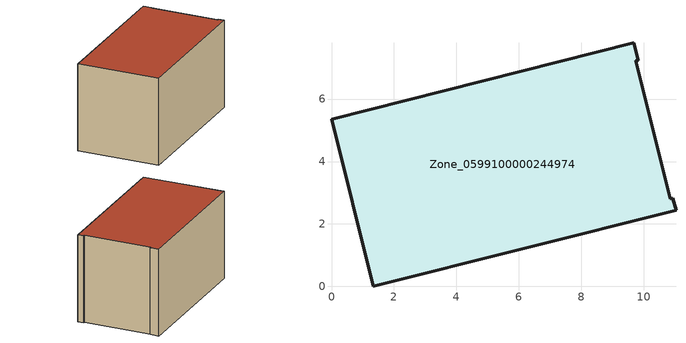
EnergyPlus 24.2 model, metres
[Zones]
Zone_0599100000244974
 floor ground (C_G): 9.82,7.24 9.75,7.22 10.85,2.8 10.93,2.82 11.03,2.44 1.34,0 0,5.36 9.68,7.81 z0
 wall outside (C_F): 1.34,0 11.03,2.44 10.93,2.82 10.85,2.8 9.75,7.22 9.82,7.24 9.68,7.81 0,5.36 1.34,0 z0:5.9
 roof outside (C_R): 9.75,7.22 9.82,7.24 9.68,7.81 0,5.36 1.34,0 11.03,2.44 10.93,2.82 10.85,2.8 z5.9
[BUILDING]
Pand.0599100000244974: North Axis=0; Terrain=City; Loads Convergence Tolerance Value=0.04; Temperature Convergence Tolerance Value=0.4; Solar Distribution=FullExterior; Maximum Number of Warmup Days=25; Minimum Number of Warmup Days=1
[Site:Location]
Rotterdam.The.Hague.AP_ZH_NLD Design_Conditions: Latitude=51.96; Longitude=4.45; Time Zone=1; Elevation=-4.5
[SITE:GROUNDTEMPERATURE:BUILDINGSURFACE]
18, 18, 18, 18, 18, 18, 18, 18, 18, 18, 18, 18
[MATERIAL] Thermal Absorptance=0.9; Solar Absorptance=0.7; Visible Absorptance=0.7
Name | Roughness | Thickness | Conductivity | Density | Specific Heat
G.TI.1975-1991 | MediumSmooth | 0.15 | 0.288461 | 540 | 1210
F.TI.1975-1991 | Rough | 0.3 | 0.230769 | 1920 | 840
R.TI.1975-1991 | MediumRough | 0.2 | 0.153846 | 1500 | 1000
[CONSTRUCTION]
C_G: G.TI.1975-1991
C_F: F.TI.1975-1991
C_R: R.TI.1975-1991
[ZONE]
Zone_0599100000244974: Type=1; Multiplier=1; Ceiling Height=Autocalculate; Volume=Autocalculate; Floor Area=autocalculate; Part of Total Floor Area=Yes
[ZONEINFILTRATION:DESIGNFLOWRATE]
Infil_Zone_0599100000244974: Zone or ZoneList or Space or SpaceList=Zone_0599100000244974; Schedule=AlwaysOn; Design Flow Rate Calculation Method=Flow/Area; Flow Rate per Floor Area=0.003; Constant Term Coefficient=1; Temperature Term Coefficient=0; Velocity Term Coefficient=0; Velocity Squared Term Coefficient=0
[HVACTEMPLATE:ZONE:IDEALLOADSAIRSYSTEM]
Zone_0599100000244974: Maximum Heating Supply Air Temperature=50; Minimum Cooling Supply Air Temperature=13; Maximum Heating Supply Air Humidity Ratio=0.0156; Minimum Cooling Supply Air Humidity Ratio=0.0077; Heating Limit=NoLimit; Cooling Limit=NoLimit; Dehumidification Control Type=ConstantSensibleHeatRatio; Cooling Sensible Heat Ratio=0.7; Dehumidification Setpoint=60; Humidification Control Type=None; Humidification Setpoint=30; Outdoor Air Method=None; Outdoor Air Flow Rate per Person=0.00944; Outdoor Air Flow Rate per Zone Floor Area=0; Outdoor Air Flow Rate per Zone=0; Demand Controlled Ventilation Type=None; Outdoor Air Economizer Type=NoEconomizer; Heat Recovery Type=None; Sensible Heat Recovery Effectiveness=0.7; Latent Heat Recovery Effectiveness=0.65
[ZONECONTROL:THERMOSTAT]
ThermostatControl_Zone_0599100000244974: Zone or ZoneList=Zone_0599100000244974; Control Type Schedule=DualSetpointControlType; Control 1=Thermostat_Zone_0599100000244974; Temperature Difference Between Cutout And Setpoint=0
[THERMOSTATSETPOINT:DUALSETPOINT]
Thermostat_Zone_0599100000244974: Heating Setpoint Temperature Schedule=HeatingSetpoint_Zone_0599100000244974; Cooling Setpoint Temperature Schedule=CoolingSetpoint_Zone_0599100000244974
[SCHEDULE:COMPACT]
HeatingSetpoint_Zone_0599100000244974: Through: 12/31, For: AllDays, Until: 24:00, 21
CoolingSetpoint_Zone_0599100000244974: Through: 12/31, For: AllDays, Until: 24:00, 24
DualSetpointControlType: Through: 12/31, For: AllDays, Until: 24:00, 4
AlwaysOn: Through: 12/31, For: AllDays, Until: 24:00, 1
